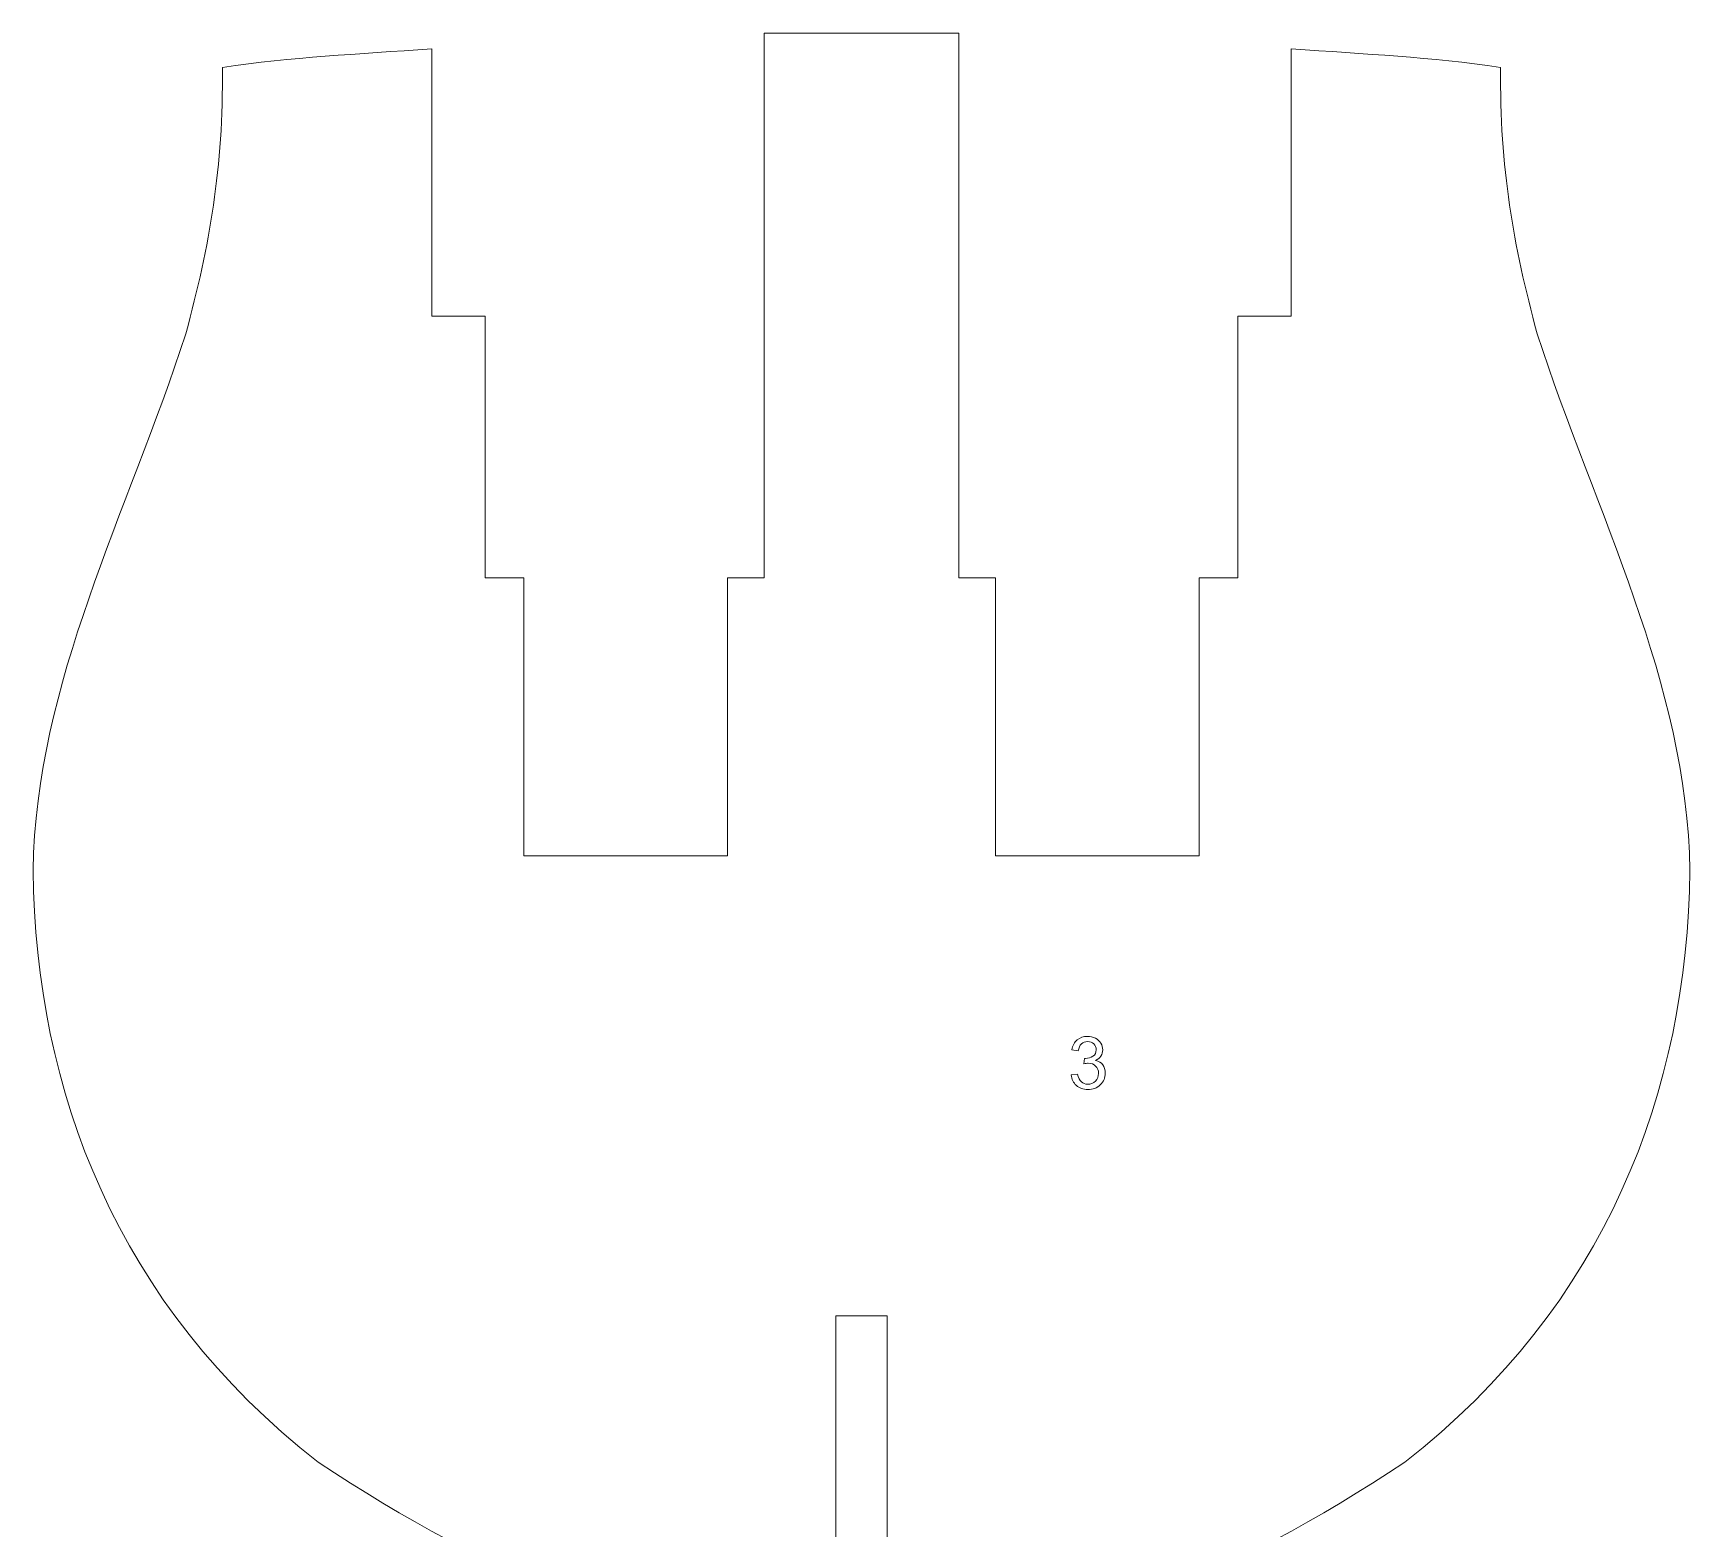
# Model space of a CAD drawing. Header units: millimetres. Extents: x -437 to 859, y -1313 to 762.
# Drawn here: x -424.2 to -231.3, y 20.5 to 194.7 of the extents above; entities that cross this region are included whole.
import ezdxf

# ---------------------------------------------------------------- set-up
doc = ezdxf.new("R2010")
doc.units = ezdxf.units.MM
doc.header["$MEASUREMENT"] = 0
doc.layers.add('Ebene 1', color=7, linetype='Continuous')

msp = doc.modelspace()

# ---------------------------------------------------------------- linework, layer by layer
at = {"layer": 'Ebene 1', "color": 250, "lineweight": 5}
for points, knots in [([(-327.7291, 194.6862), (-327.7291, 194.6862), (-339.061, 194.6862), (-339.061, 194.6862), (-339.061, 194.6862), (-339.061, 194.6862), (-339.061, 131.2416), (-339.061, 131.2416), (-339.061, 131.2416), (-339.061, 131.2416), (-343.3555, 131.2416), (-343.3555, 131.2416), (-343.3555, 131.2416), (-343.3555, 131.2416), (-343.3555, 98.8497), (-343.3555, 98.8497), (-343.3555, 98.8497), (-343.3555, 98.8497), (-367.0775, 98.8497), (-367.0775, 98.8497), (-367.0775, 98.8497), (-367.0775, 98.8497), (-367.0775, 131.2416), (-367.0775, 131.2416), (-367.0775, 131.2416), (-367.0775, 131.2416), (-371.5765, 131.2416), (-371.5765, 131.2416), (-371.5765, 131.2416), (-371.5765, 131.2416), (-371.5765, 161.7084), (-371.5765, 161.7084), (-371.5765, 161.7084), (-371.5765, 161.7084), (-377.7582, 161.7084), (-377.7582, 161.7084), (-377.7582, 161.7084), (-377.7582, 161.7084), (-377.7582, 192.8722), (-377.7582, 192.8722), (-377.7582, 192.8722), (-386.5273, 192.2077), (-394.0223, 191.9216), (-402.1544, 190.6842), (-402.1544, 190.6842), (-402.0526, 178.9743), (-403.6272, 170.0076), (-406.421, 159.6693), (-406.421, 159.6693), (-413.1707, 138.8286), (-423.8901, 119.0365), (-424.1985, 97.1472), (-424.1985, 97.1472), (-423.9293, 71.544), (-414.458, 46.5042), (-390.9956, 28.2252), (-390.9956, 28.2252), (-371.001, 14.8393), (-350.5369, 7.1813), (-330.7301, -0.3829), (-330.7301, -0.3829), (-330.7301, -0.3829), (-330.7301, 45.2817), (-330.7301, 45.2817), (-330.7301, 45.2817), (-330.7301, 45.2817), (-327.7291, 45.2817), (-327.7291, 45.2817)], [0, 0, 0, 0, 0.05882353, 0.05882353, 0.05882353, 0.05882353, 0.11764706, 0.11764706, 0.11764706, 0.11764706, 0.17647059, 0.17647059, 0.17647059, 0.17647059, 0.23529412, 0.23529412, 0.23529412, 0.23529412, 0.29411765, 0.29411765, 0.29411765, 0.29411765, 0.35294118, 0.35294118, 0.35294118, 0.35294118, 0.41176471, 0.41176471, 0.41176471, 0.41176471, 0.47058824, 0.47058824, 0.47058824, 0.47058824, 0.52941176, 0.52941176, 0.52941176, 0.52941176, 0.58823529, 0.58823529, 0.58823529, 0.58823529, 0.64705882, 0.64705882, 0.64705882, 0.64705882, 0.70588235, 0.70588235, 0.70588235, 0.70588235, 0.76470588, 0.76470588, 0.76470588, 0.76470588, 0.82352941, 0.82352941, 0.82352941, 0.82352941, 0.88235294, 0.88235294, 0.88235294, 0.88235294, 0.94117647, 0.94117647, 0.94117647, 0.94117647, 1, 1, 1, 1]), ([(-327.7585, 194.6862), (-327.7585, 194.6862), (-316.4266, 194.6862), (-316.4266, 194.6862), (-316.4266, 194.6862), (-316.4266, 194.6862), (-316.4266, 131.2416), (-316.4266, 131.2416), (-316.4266, 131.2416), (-316.4266, 131.2416), (-312.1321, 131.2416), (-312.1321, 131.2416), (-312.1321, 131.2416), (-312.1321, 131.2416), (-312.1321, 98.8497), (-312.1321, 98.8497), (-312.1321, 98.8497), (-312.1321, 98.8497), (-288.4101, 98.8497), (-288.4101, 98.8497), (-288.4101, 98.8497), (-288.4101, 98.8497), (-288.4101, 131.2416), (-288.4101, 131.2416), (-288.4101, 131.2416), (-288.4101, 131.2416), (-283.9111, 131.2416), (-283.9111, 131.2416), (-283.9111, 131.2416), (-283.9111, 131.2416), (-283.9111, 161.7084), (-283.9111, 161.7084), (-283.9111, 161.7084), (-283.9111, 161.7084), (-277.7294, 161.7084), (-277.7294, 161.7084), (-277.7294, 161.7084), (-277.7294, 161.7084), (-277.7294, 192.8722), (-277.7294, 192.8722), (-277.7294, 192.8722), (-268.9603, 192.2077), (-261.4653, 191.9216), (-253.3332, 190.6842), (-253.3332, 190.6842), (-253.435, 178.9743), (-251.8604, 170.0076), (-249.0666, 159.6693), (-249.0666, 159.6693), (-242.3169, 138.8286), (-231.5975, 119.0365), (-231.2891, 97.1472), (-231.2891, 97.1472), (-231.5583, 71.544), (-241.0296, 46.5042), (-264.492, 28.2252), (-264.492, 28.2252), (-284.4866, 14.8393), (-304.9507, 7.1813), (-324.7575, -0.3829), (-324.7575, -0.3829), (-324.7575, -0.3829), (-324.7575, 45.2817), (-324.7575, 45.2817), (-324.7575, 45.2817), (-324.7575, 45.2817), (-327.7585, 45.2817), (-327.7585, 45.2817)], [0, 0, 0, 0, 0.05882353, 0.05882353, 0.05882353, 0.05882353, 0.11764706, 0.11764706, 0.11764706, 0.11764706, 0.17647059, 0.17647059, 0.17647059, 0.17647059, 0.23529412, 0.23529412, 0.23529412, 0.23529412, 0.29411765, 0.29411765, 0.29411765, 0.29411765, 0.35294118, 0.35294118, 0.35294118, 0.35294118, 0.41176471, 0.41176471, 0.41176471, 0.41176471, 0.47058824, 0.47058824, 0.47058824, 0.47058824, 0.52941176, 0.52941176, 0.52941176, 0.52941176, 0.58823529, 0.58823529, 0.58823529, 0.58823529, 0.64705882, 0.64705882, 0.64705882, 0.64705882, 0.70588235, 0.70588235, 0.70588235, 0.70588235, 0.76470588, 0.76470588, 0.76470588, 0.76470588, 0.82352941, 0.82352941, 0.82352941, 0.82352941, 0.88235294, 0.88235294, 0.88235294, 0.88235294, 0.94117647, 0.94117647, 0.94117647, 0.94117647, 1, 1, 1, 1]), ([(-303.3244, 73.3446), (-303.3244, 73.3446), (-302.5807, 73.4434), (-302.5807, 73.4434), (-302.5807, 73.4434), (-302.4947, 73.0215), (-302.3493, 72.7181), (-302.1447, 72.5318), (-302.1447, 72.5318), (-301.9387, 72.3455), (-301.6889, 72.2524), (-301.394, 72.2524), (-301.394, 72.2524), (-301.044, 72.2524), (-300.7477, 72.3738), (-300.5064, 72.6165), (-300.5064, 72.6165), (-300.2665, 72.8592), (-300.1452, 73.1598), (-300.1452, 73.5182), (-300.1452, 73.5182), (-300.1452, 73.8597), (-300.2566, 74.1419), (-300.4796, 74.3634), (-300.4796, 74.3634), (-300.704, 74.585), (-300.9876, 74.6965), (-301.3319, 74.6965), (-301.3319, 74.6965), (-301.473, 74.6965), (-301.648, 74.6682), (-301.8568, 74.6132), (-301.8568, 74.6132), (-301.8568, 74.6132), (-301.7736, 75.2665), (-301.7736, 75.2665), (-301.7736, 75.2665), (-301.7242, 75.2609), (-301.6847, 75.2581), (-301.6536, 75.2581), (-301.6536, 75.2581), (-301.3375, 75.2581), (-301.0525, 75.3413), (-300.7985, 75.5064), (-300.7985, 75.5064), (-300.5445, 75.6715), (-300.4175, 75.9269), (-300.4175, 76.2713), (-300.4175, 76.2713), (-300.4175, 76.5436), (-300.5106, 76.7708), (-300.6955, 76.9486), (-300.6955, 76.9486), (-300.8803, 77.1278), (-301.1188, 77.2181), (-301.4109, 77.2181), (-301.4109, 77.2181), (-301.7002, 77.2181), (-301.9415, 77.1264), (-302.1334, 76.9458), (-302.1334, 76.9458), (-302.3267, 76.7637), (-302.4509, 76.49), (-302.506, 76.1259), (-302.506, 76.1259), (-302.506, 76.1259), (-303.2496, 76.2586), (-303.2496, 76.2586), (-303.2496, 76.2586), (-303.1593, 76.7581), (-302.9519, 77.1447), (-302.6301, 77.4185), (-302.6301, 77.4185), (-302.307, 77.6923), (-301.9062, 77.8305), (-301.4264, 77.8305), (-301.4264, 77.8305), (-301.0962, 77.8305), (-300.7914, 77.7586), (-300.5135, 77.6175), (-300.5135, 77.6175), (-300.2355, 77.4749), (-300.0224, 77.2816), (-299.8742, 77.0361), (-299.8742, 77.0361), (-299.7275, 76.7906), (-299.6527, 76.5309), (-299.6527, 76.2543), (-299.6527, 76.2543), (-299.6527, 75.9933), (-299.7232, 75.7548), (-299.8643, 75.5389), (-299.8643, 75.5389), (-300.0055, 75.3244), (-300.2129, 75.1537), (-300.4881, 75.0267), (-300.4881, 75.0267), (-300.1296, 74.9448), (-299.8516, 74.7727), (-299.6527, 74.5116), (-299.6527, 74.5116), (-299.4551, 74.252), (-299.3563, 73.926), (-299.3563, 73.5351), (-299.3563, 73.5351), (-299.3563, 73.0059), (-299.5483, 72.5572), (-299.9349, 72.1889), (-299.9349, 72.1889), (-300.3201, 71.8206), (-300.8084, 71.6372), (-301.3982, 71.6372), (-301.3982, 71.6372), (-301.9302, 71.6372), (-302.3719, 71.7952), (-302.7233, 72.1127), (-302.7233, 72.1127), (-303.0746, 72.4288), (-303.275, 72.8394), (-303.3244, 73.3446)], [0, 0, 0, 0, 0.03333333, 0.03333333, 0.03333333, 0.03333333, 0.06666667, 0.06666667, 0.06666667, 0.06666667, 0.1, 0.1, 0.1, 0.1, 0.13333333, 0.13333333, 0.13333333, 0.13333333, 0.16666667, 0.16666667, 0.16666667, 0.16666667, 0.2, 0.2, 0.2, 0.2, 0.23333333, 0.23333333, 0.23333333, 0.23333333, 0.26666667, 0.26666667, 0.26666667, 0.26666667, 0.3, 0.3, 0.3, 0.3, 0.33333333, 0.33333333, 0.33333333, 0.33333333, 0.36666667, 0.36666667, 0.36666667, 0.36666667, 0.4, 0.4, 0.4, 0.4, 0.43333333, 0.43333333, 0.43333333, 0.43333333, 0.46666667, 0.46666667, 0.46666667, 0.46666667, 0.5, 0.5, 0.5, 0.5, 0.53333333, 0.53333333, 0.53333333, 0.53333333, 0.56666667, 0.56666667, 0.56666667, 0.56666667, 0.6, 0.6, 0.6, 0.6, 0.63333333, 0.63333333, 0.63333333, 0.63333333, 0.66666667, 0.66666667, 0.66666667, 0.66666667, 0.7, 0.7, 0.7, 0.7, 0.73333333, 0.73333333, 0.73333333, 0.73333333, 0.76666667, 0.76666667, 0.76666667, 0.76666667, 0.8, 0.8, 0.8, 0.8, 0.83333333, 0.83333333, 0.83333333, 0.83333333, 0.86666667, 0.86666667, 0.86666667, 0.86666667, 0.9, 0.9, 0.9, 0.9, 0.93333333, 0.93333333, 0.93333333, 0.93333333, 0.96666667, 0.96666667, 0.96666667, 0.96666667, 1, 1, 1, 1])]:
    msp.add_open_spline(points, degree=3, knots=knots, dxfattribs=at)

doc.saveas('drawing.dxf')
